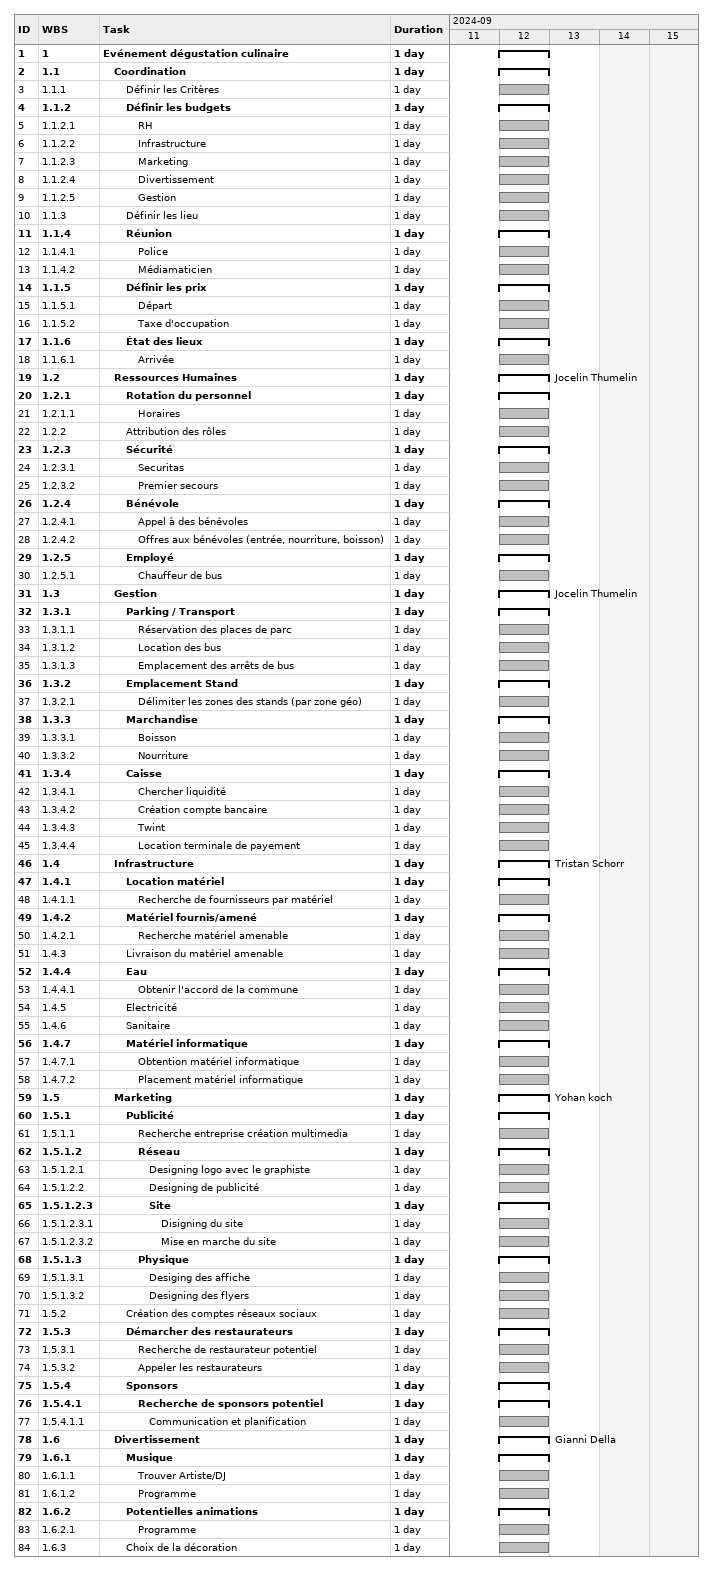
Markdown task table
| ID | WBS | Task | Duration | Start | Finish | Resources |
|---|---|---|---|---|---|---|
| 1 | 1 | **Evénement dégustation culinaire** | 1d | 2024-09-12 | 2024-09-12 |  |
| 2 | 1.1 | **Coordination** | 1d | 2024-09-12 | 2024-09-12 |  |
| 3 | 1.1.1 | Définir les Critères | 1d | 2024-09-12 | 2024-09-12 |  |
| 4 | 1.1.2 | **Définir les budgets** | 1d | 2024-09-12 | 2024-09-12 |  |
| 5 | 1.1.2.1 | RH | 1d | 2024-09-12 | 2024-09-12 |  |
| 6 | 1.1.2.2 | Infrastructure | 1d | 2024-09-12 | 2024-09-12 |  |
| 7 | 1.1.2.3 | Marketing | 1d | 2024-09-12 | 2024-09-12 |  |
| 8 | 1.1.2.4 | Divertissement | 1d | 2024-09-12 | 2024-09-12 |  |
| 9 | 1.1.2.5 | Gestion | 1d | 2024-09-12 | 2024-09-12 |  |
| 10 | 1.1.3 | Définir les lieu | 1d | 2024-09-12 | 2024-09-12 |  |
| 11 | 1.1.4 | **Réunion** | 1d | 2024-09-12 | 2024-09-12 |  |
| 12 | 1.1.4.1 | Police | 1d | 2024-09-12 | 2024-09-12 |  |
| 13 | 1.1.4.2 | Médiamaticien | 1d | 2024-09-12 | 2024-09-12 |  |
| 14 | 1.1.5 | **Définir les prix** | 1d | 2024-09-12 | 2024-09-12 |  |
| 15 | 1.1.5.1 | Départ | 1d | 2024-09-12 | 2024-09-12 |  |
| 16 | 1.1.5.2 | Taxe d'occupation | 1d | 2024-09-12 | 2024-09-12 |  |
| 17 | 1.1.6 | **État des lieux** | 1d | 2024-09-12 | 2024-09-12 |  |
| 18 | 1.1.6.1 | Arrivée | 1d | 2024-09-12 | 2024-09-12 |  |
| 19 | 1.2 | **Ressources Humaines** | 1d | 2024-09-12 | 2024-09-12 | Jocelin Thumelin |
| 20 | 1.2.1 | **Rotation du personnel** | 1d | 2024-09-12 | 2024-09-12 |  |
| 21 | 1.2.1.1 | Horaires | 1d | 2024-09-12 | 2024-09-12 |  |
| 22 | 1.2.2 | Attribution des rôles | 1d | 2024-09-12 | 2024-09-12 |  |
| 23 | 1.2.3 | **Sécurité** | 1d | 2024-09-12 | 2024-09-12 |  |
| 24 | 1.2.3.1 | Securitas | 1d | 2024-09-12 | 2024-09-12 |  |
| 25 | 1.2.3.2 | Premier secours | 1d | 2024-09-12 | 2024-09-12 |  |
| 26 | 1.2.4 | **Bénévole** | 1d | 2024-09-12 | 2024-09-12 |  |
| 27 | 1.2.4.1 | Appel à des bénévoles | 1d | 2024-09-12 | 2024-09-12 |  |
| 28 | 1.2.4.2 | Offres aux bénévoles (entrée, nourriture, boisson) | 1d | 2024-09-12 | 2024-09-12 |  |
| 29 | 1.2.5 | **Employé** | 1d | 2024-09-12 | 2024-09-12 |  |
| 30 | 1.2.5.1 | Chauffeur de bus | 1d | 2024-09-12 | 2024-09-12 |  |
| 31 | 1.3 | **Gestion** | 1d | 2024-09-12 | 2024-09-12 | Jocelin Thumelin |
| 32 | 1.3.1 | **Parking / Transport** | 1d | 2024-09-12 | 2024-09-12 |  |
| 33 | 1.3.1.1 | Réservation des places de parc | 1d | 2024-09-12 | 2024-09-12 |  |
| 34 | 1.3.1.2 | Location des bus | 1d | 2024-09-12 | 2024-09-12 |  |
| 35 | 1.3.1.3 | Emplacement des arrêts de bus | 1d | 2024-09-12 | 2024-09-12 |  |
| 36 | 1.3.2 | **Emplacement Stand** | 1d | 2024-09-12 | 2024-09-12 |  |
| 37 | 1.3.2.1 | Délimiter les zones des stands (par zone géo) | 1d | 2024-09-12 | 2024-09-12 |  |
| 38 | 1.3.3 | **Marchandise** | 1d | 2024-09-12 | 2024-09-12 |  |
| 39 | 1.3.3.1 | Boisson | 1d | 2024-09-12 | 2024-09-12 |  |
| 40 | 1.3.3.2 | Nourriture | 1d | 2024-09-12 | 2024-09-12 |  |
| 41 | 1.3.4 | **Caisse** | 1d | 2024-09-12 | 2024-09-12 |  |
| 42 | 1.3.4.1 | Chercher liquidité | 1d | 2024-09-12 | 2024-09-12 |  |
| 43 | 1.3.4.2 | Création compte bancaire | 1d | 2024-09-12 | 2024-09-12 |  |
| 44 | 1.3.4.3 | Twint | 1d | 2024-09-12 | 2024-09-12 |  |
| 45 | 1.3.4.4 | Location terminale de payement | 1d | 2024-09-12 | 2024-09-12 |  |
| 46 | 1.4 | **Infrastructure** | 1d | 2024-09-12 | 2024-09-12 | Tristan Schorr |
| 47 | 1.4.1 | **Location matériel** | 1d | 2024-09-12 | 2024-09-12 |  |
| 48 | 1.4.1.1 | Recherche de fournisseurs par matériel | 1d | 2024-09-12 | 2024-09-12 |  |
| 49 | 1.4.2 | **Matériel fournis/amené** | 1d | 2024-09-12 | 2024-09-12 |  |
| 50 | 1.4.2.1 | Recherche matériel amenable | 1d | 2024-09-12 | 2024-09-12 |  |
| 51 | 1.4.3 | Livraison du matériel amenable | 1d | 2024-09-12 | 2024-09-12 |  |
| 52 | 1.4.4 | **Eau** | 1d | 2024-09-12 | 2024-09-12 |  |
| 53 | 1.4.4.1 | Obtenir l'accord de la commune | 1d | 2024-09-12 | 2024-09-12 |  |
| 54 | 1.4.5 | Electricité | 1d | 2024-09-12 | 2024-09-12 |  |
| 55 | 1.4.6 | Sanitaire | 1d | 2024-09-12 | 2024-09-12 |  |
| 56 | 1.4.7 | **Matériel informatique** | 1d | 2024-09-12 | 2024-09-12 |  |
| 57 | 1.4.7.1 | Obtention matériel informatique | 1d | 2024-09-12 | 2024-09-12 |  |
| 58 | 1.4.7.2 | Placement matériel informatique | 1d | 2024-09-12 | 2024-09-12 |  |
| 59 | 1.5 | **Marketing** | 1d | 2024-09-12 | 2024-09-12 | Yohan koch |
| 60 | 1.5.1 | **Publicité** | 1d | 2024-09-12 | 2024-09-12 |  |
| 61 | 1.5.1.1 | Recherche entreprise création multimedia | 1d | 2024-09-12 | 2024-09-12 |  |
| 62 | 1.5.1.2 | **Réseau** | 1d | 2024-09-12 | 2024-09-12 |  |
| 63 | 1.5.1.2.1 | Designing logo avec le graphiste | 1d | 2024-09-12 | 2024-09-12 |  |
| 64 | 1.5.1.2.2 | Designing de publicité | 1d | 2024-09-12 | 2024-09-12 |  |
| 65 | 1.5.1.2.3 | **Site** | 1d | 2024-09-12 | 2024-09-12 |  |
| 66 | 1.5.1.2.3.1 | Disigning du site | 1d | 2024-09-12 | 2024-09-12 |  |
| 67 | 1.5.1.2.3.2 | Mise en marche du site | 1d | 2024-09-12 | 2024-09-12 |  |
| 68 | 1.5.1.3 | **Physique** | 1d | 2024-09-12 | 2024-09-12 |  |
| 69 | 1.5.1.3.1 | Desiging des affiche | 1d | 2024-09-12 | 2024-09-12 |  |
| 70 | 1.5.1.3.2 | Designing des flyers | 1d | 2024-09-12 | 2024-09-12 |  |
| 71 | 1.5.2 | Création des comptes réseaux sociaux | 1d | 2024-09-12 | 2024-09-12 |  |
| 72 | 1.5.3 | **Démarcher des restaurateurs** | 1d | 2024-09-12 | 2024-09-12 |  |
| 73 | 1.5.3.1 | Recherche de restaurateur potentiel | 1d | 2024-09-12 | 2024-09-12 |  |
| 74 | 1.5.3.2 | Appeler les restaurateurs | 1d | 2024-09-12 | 2024-09-12 |  |
| 75 | 1.5.4 | **Sponsors** | 1d | 2024-09-12 | 2024-09-12 |  |
| 76 | 1.5.4.1 | **Recherche de sponsors potentiel** | 1d | 2024-09-12 | 2024-09-12 |  |
| 77 | 1.5.4.1.1 | Communication et planification | 1d | 2024-09-12 | 2024-09-12 |  |
| 78 | 1.6 | **Divertissement** | 1d | 2024-09-12 | 2024-09-12 | Gianni Della |
| 79 | 1.6.1 | **Musique** | 1d | 2024-09-12 | 2024-09-12 |  |
| 80 | 1.6.1.1 | Trouver Artiste/DJ | 1d | 2024-09-12 | 2024-09-12 |  |
| 81 | 1.6.1.2 | Programme | 1d | 2024-09-12 | 2024-09-12 |  |
| 82 | 1.6.2 | **Potentielles animations** | 1d | 2024-09-12 | 2024-09-12 |  |
| 83 | 1.6.2.1 | Programme | 1d | 2024-09-12 | 2024-09-12 |  |
| 84 | 1.6.3 | Choix de la décoration | 1d | 2024-09-12 | 2024-09-12 |  |
